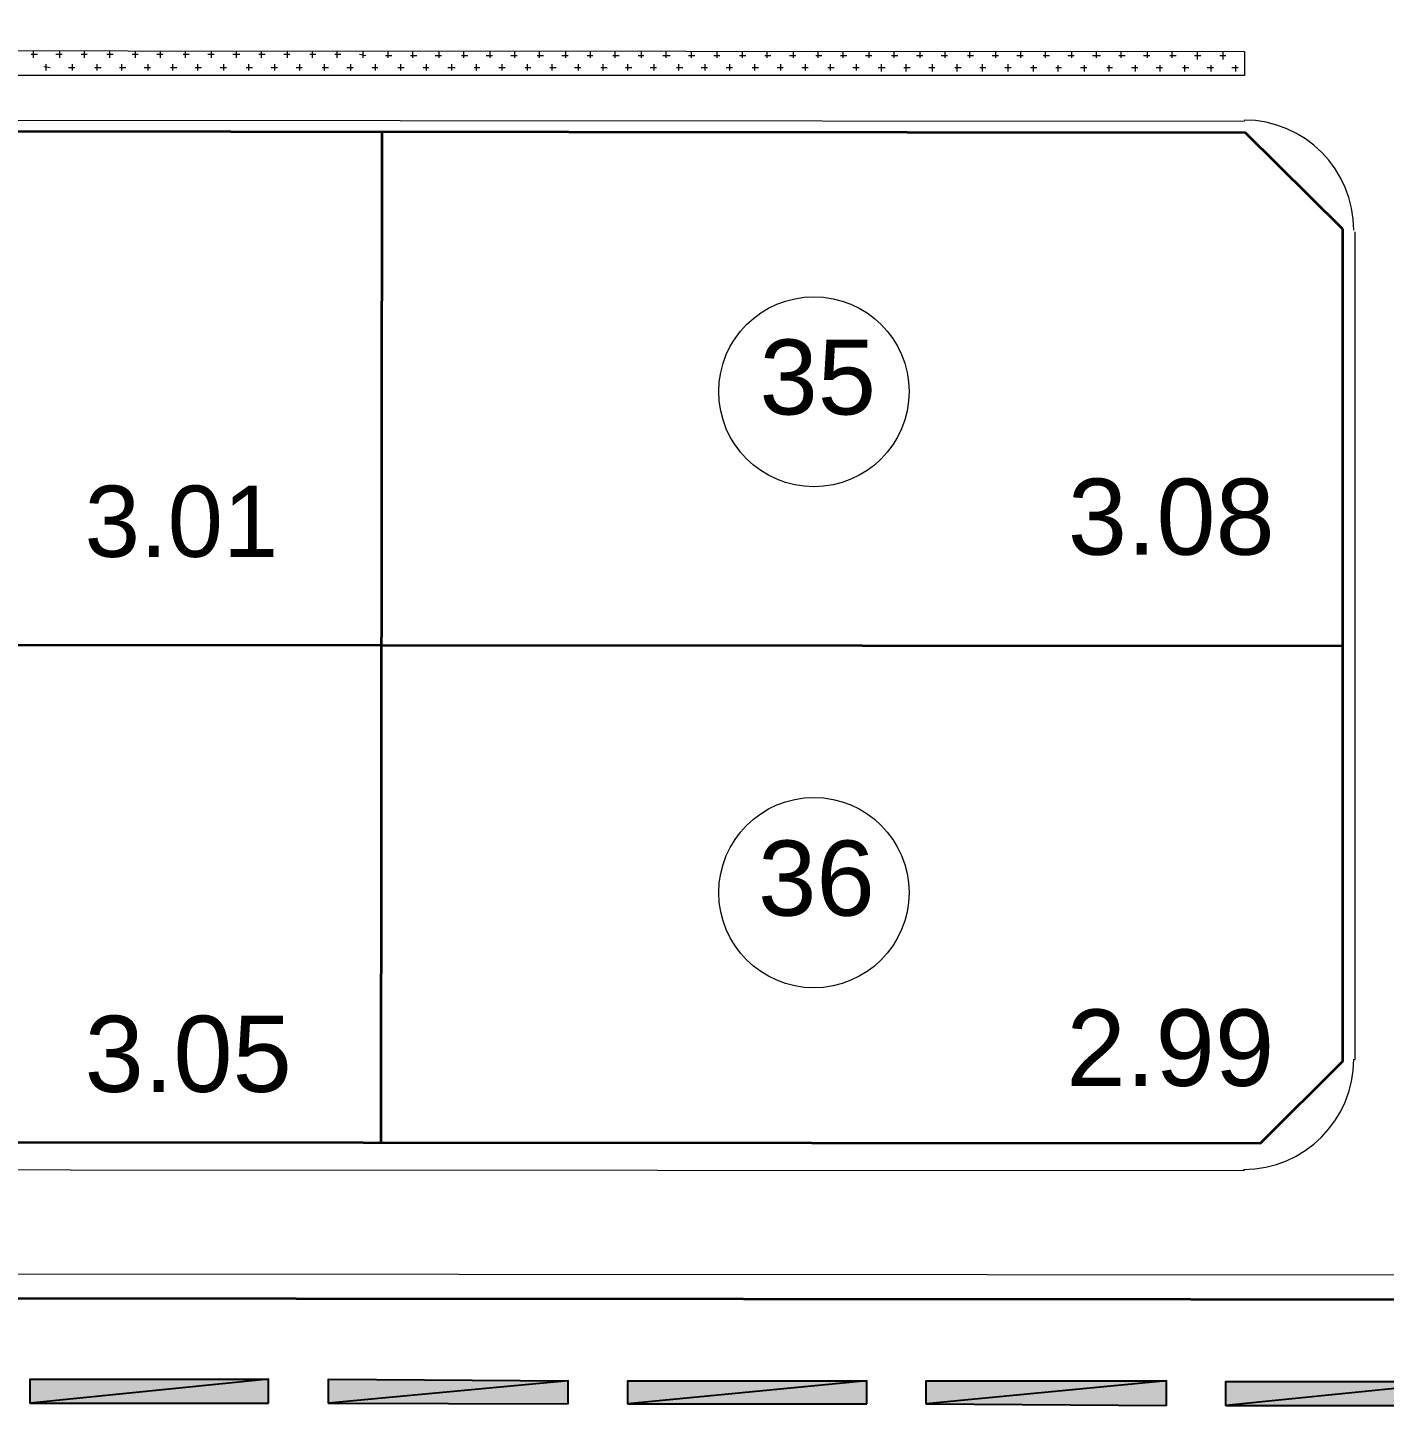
# Model space of a CAD drawing. Header units: millimetres. Extents: x -1787 to 4633, y 81 to 2259.
# Drawn here: x 2294.5 to 2634.3, y 752 to 1097.1 of the extents above; entities that cross this region are included whole.
import ezdxf

# ---------------------------------------------------------------- set-up
doc = ezdxf.new("R2010")
doc.units = ezdxf.units.MM
doc.header["$MEASUREMENT"] = 0
doc.layers.get('0').update_dxf_attribs({"linetype": 'CONTINUOUS'})
doc.styles.add('Arial$001', font='arial.ttf', dxfattribs={"height": 2.232})

msp = doc.modelspace()

# ---------------------------------------------------------------- hatches: boundary and pattern name
at = {"true_color": 0x000007}
h = msp.add_hatch(color=7, dxfattribs=at)
h.paths.add_polyline_path([(2354.86872, 752.63132), (2354.86872, 758.59049), (2295.15544, 752.63132)])
h.paths.add_polyline_path([(2354.86872, 758.59049), (2295.15544, 752.63132), (2295.15544, 758.59049)])
h = msp.add_hatch(color=7, dxfattribs=at)
h.paths.add_polyline_path([(2429.90557, 752.38809), (2429.90557, 758.22564), (2369.82744, 752.63132)])
h.paths.add_polyline_path([(2429.90557, 758.22564), (2369.82744, 752.63132), (2369.82744, 758.59049)])
h = msp.add_hatch(color=7, dxfattribs=at)
h.paths.add_polyline_path([(2504.69919, 752.38809), (2504.69919, 758.22564), (2444.86429, 752.38809)])
h.paths.add_polyline_path([(2504.69919, 758.22564), (2444.86429, 752.38809), (2444.86429, 758.22564)])
h = msp.add_hatch(color=7, dxfattribs=at)
h.paths.add_polyline_path([(2579.73604, 752.02324), (2579.73604, 758.22564), (2519.5363, 752.38809)])
h.paths.add_polyline_path([(2579.73604, 758.22564), (2519.5363, 752.38809), (2519.5363, 758.22564)])
h = msp.add_hatch(color=7, dxfattribs=at)
h.paths.add_polyline_path([(2654.40804, 752.02324), (2654.40804, 757.98241), (2594.57315, 752.02324)])
h.paths.add_polyline_path([(2654.40804, 757.98241), (2594.57315, 752.02324), (2594.57315, 757.98241)])

# ---------------------------------------------------------------- linework, layer by layer
at = {"color": 1, "linetype": 'Continuous', "lineweight": 35, "true_color": 0x000001}
for points in [[(3594.01049, 777.80576), (681.43749, 779.99484), (681.43749, 825.84394), (689.22089, 825.84394), (711.35494, 856.00462), (649.08773, 1050.95449), (629.50761, 1065.54837), (589.61768, 1065.54837), (589.61768, 1113.2217), (601.4144, 1113.2217), (620.75128, 1139.61229), (457.29986, 1651.49253), (497.18979, 1664.26217), (512.75659, 1615.61592), (522.97231, 1611.35937)], [(2383.20516, 1070.77784), (2382.96193, 818.06054), (2382.96193, 818.06054)], [(2142.28458, 942.59495), (2623.88252, 942.23011), (2623.88252, 942.23011)]]:
    msp.add_lwpolyline(points, dxfattribs=at)
at = {"color": 5, "linetype": 'Continuous', "lineweight": 20, "true_color": 0x000005}
msp.add_lwpolyline([(2599.31616, 1085.12849), (2179.25573, 1085.12849), (2179.86381, 1091.33088), (2599.31616, 1091.08765)], close=True, dxfattribs=at)
at = {"color": 3, "linetype": 'Continuous', "lineweight": 15, "true_color": 0x000003}
for points in [[(2295.39867, 1090.47957), (2296.97967, 1090.47957), (2296.97967, 1090.47957)], [(2296.00675, 1089.50665), (2296.00675, 1091.08765), (2296.00675, 1091.08765)], [(2301.60107, 1090.47957), (2303.18207, 1090.47957), (2303.18207, 1090.47957)], [(2302.57399, 1089.50665), (2302.57399, 1091.08765), (2302.57399, 1091.08765)], [(2307.92508, 1090.47957), (2309.38447, 1090.47957), (2309.38447, 1090.47957)], [(2308.77639, 1089.50665), (2308.77639, 1091.08765), (2308.77639, 1091.08765)], [(2314.37071, 1090.47957), (2315.95171, 1090.47957), (2315.95171, 1090.47957)], [(2315.1004, 1089.50665), (2315.1004, 1091.08765), (2315.1004, 1091.08765)], [(2320.69472, 1090.47957), (2322.15411, 1090.47957), (2322.15411, 1090.47957)], [(2321.54603, 1089.50665), (2321.54603, 1091.08765), (2321.54603, 1091.08765)], [(2326.89712, 1090.47957), (2328.47812, 1090.47957), (2328.47812, 1090.47957)], [(2327.74843, 1089.50665), (2327.74843, 1091.08765), (2327.74843, 1091.08765)], [(2333.46437, 1090.47957), (2334.92375, 1090.47957), (2334.92375, 1090.47957)], [(2334.07244, 1089.50665), (2334.07244, 1091.08765), (2334.07244, 1091.08765)], [(2339.66676, 1090.47957), (2341.24777, 1090.47957), (2341.24777, 1090.47957)], [(2340.51807, 1089.50665), (2340.51807, 1091.08765), (2340.51807, 1091.08765)], [(2345.86916, 1090.47957), (2347.6934, 1090.47957), (2347.6934, 1090.47957)], [(2346.84209, 1089.50665), (2346.84209, 1091.08765), (2346.84209, 1091.08765)], [(2352.43641, 1090.47957), (2354.01741, 1090.47957), (2354.01741, 1090.47957)], [(2353.04448, 1089.50665), (2353.04448, 1091.08765), (2353.04448, 1091.08765)], [(2358.6388, 1090.47957), (2360.21981, 1090.47957), (2360.21981, 1090.47957)], [(2359.61173, 1089.50665), (2359.61173, 1091.08765), (2359.61173, 1091.08765)], [(2365.20605, 1090.47957), (2366.66544, 1090.47957), (2366.66544, 1090.47957)], [(2365.81413, 1089.50665), (2365.81413, 1091.08765), (2365.81413, 1091.08765)], [(2371.40845, 1090.47957), (2372.98945, 1090.47957), (2372.98945, 1090.47957)], [(2372.01652, 1089.50665), (2372.01652, 1091.08765), (2372.01652, 1091.08765)], [(2377.61084, 1090.47957), (2379.19185, 1090.11473), (2379.19185, 1090.11473)], [(2378.58377, 1089.50665), (2378.58377, 1091.08765), (2378.58377, 1091.08765)], [(2384.78617, 1089.50665), (2384.78617, 1091.08765), (2384.78617, 1091.08765)], [(2390.98856, 1089.50665), (2390.98856, 1091.08765), (2390.98856, 1091.08765)], [(2397.55581, 1089.50665), (2397.55581, 1091.08765), (2397.55581, 1091.08765)], [(2403.75821, 1089.50665), (2403.75821, 1091.08765), (2403.75821, 1091.08765)], [(2410.32545, 1089.50665), (2410.32545, 1091.08765), (2410.32545, 1091.08765)], [(2416.52785, 1089.50665), (2416.52785, 1091.08765), (2416.52785, 1091.08765)], [(2422.73025, 1089.50665), (2422.73025, 1091.08765), (2422.73025, 1091.08765)], [(2429.29749, 1089.50665), (2429.29749, 1091.08765), (2429.29749, 1091.08765)], [(2435.49989, 1089.50665), (2435.49989, 1091.08765), (2435.49989, 1091.08765)], [(2441.70229, 1089.50665), (2441.70229, 1091.08765), (2441.70229, 1091.08765)], [(2448.26953, 1089.50665), (2448.26953, 1091.08765), (2448.26953, 1091.08765)], [(2454.47193, 1089.50665), (2454.47193, 1091.08765), (2454.47193, 1091.08765)], [(2460.79594, 1089.50665), (2460.79594, 1091.08765), (2460.79594, 1091.08765)], [(2467.24157, 1089.50665), (2467.24157, 1091.08765), (2467.24157, 1091.08765)], [(2473.56558, 1089.50665), (2473.56558, 1091.08765), (2473.56558, 1091.08765)], [(2479.76798, 1089.50665), (2479.76798, 1091.08765), (2479.76798, 1091.08765)], [(2486.33523, 1089.50665), (2486.33523, 1091.08765), (2486.33523, 1091.08765)], [(2492.53762, 1089.50665), (2492.53762, 1091.08765), (2492.53762, 1091.08765)], [(2498.74002, 1089.50665), (2498.74002, 1091.08765), (2498.74002, 1091.08765)], [(2505.30727, 1089.50665), (2505.30727, 1091.08765), (2505.30727, 1091.08765)], [(2511.50966, 1089.50665), (2511.50966, 1091.08765), (2511.50966, 1091.08765)], [(2518.07691, 1089.50665), (2518.07691, 1091.08765), (2518.07691, 1091.08765)], [(2524.27931, 1089.50665), (2524.27931, 1091.08765), (2524.27931, 1091.08765)], [(2530.48171, 1089.50665), (2530.48171, 1091.08765), (2530.48171, 1091.08765)], [(2537.04895, 1089.50665), (2537.04895, 1091.08765), (2537.04895, 1091.08765)], [(2543.25135, 1089.50665), (2543.25135, 1091.08765), (2543.25135, 1091.08765)], [(2549.45375, 1089.50665), (2549.45375, 1091.08765), (2549.45375, 1091.08765)], [(2556.02099, 1089.50665), (2556.02099, 1091.08765), (2556.02099, 1091.08765)], [(2562.22339, 1089.50665), (2562.22339, 1091.08765), (2562.22339, 1091.08765)], [(2568.42579, 1089.50665), (2568.42579, 1091.08765), (2568.42579, 1091.08765)], [(2574.99303, 1089.50665), (2574.99303, 1091.08765), (2574.99303, 1091.08765)], [(2581.19543, 1089.50665), (2581.19543, 1091.08765), (2581.19543, 1091.08765)], [(2587.51944, 1089.1418), (2587.51944, 1091.08765), (2587.51944, 1091.08765)], [(2593.96507, 1089.1418), (2593.96507, 1091.08765), (2593.96507, 1091.08765)], [(2298.56068, 1087.31757), (2300.14168, 1087.07434), (2300.14168, 1087.07434)], [(2299.16875, 1086.34464), (2299.16875, 1087.92565), (2299.16875, 1087.92565)], [(2304.76307, 1087.07434), (2306.34408, 1087.07434), (2306.34408, 1087.07434)], [(2305.736, 1086.34464), (2305.736, 1087.92565), (2305.736, 1087.92565)], [(2311.33032, 1087.07434), (2312.91132, 1087.07434), (2312.91132, 1087.07434)], [(2311.9384, 1086.34464), (2311.9384, 1087.92565), (2311.9384, 1087.92565)], [(2317.53272, 1087.07434), (2319.11372, 1087.07434), (2319.11372, 1087.07434)], [(2318.14079, 1086.34464), (2318.14079, 1087.92565), (2318.14079, 1087.92565)], [(2323.73511, 1087.07434), (2325.31612, 1087.07434), (2325.31612, 1087.07434)], [(2324.70804, 1086.34464), (2324.70804, 1087.92565), (2324.70804, 1087.92565)], [(2330.30236, 1087.07434), (2331.88336, 1087.07434), (2331.88336, 1087.07434)], [(2330.91044, 1086.34464), (2330.91044, 1087.92565), (2330.91044, 1087.92565)], [(2336.50476, 1087.07434), (2338.08576, 1087.07434), (2338.08576, 1087.07434)], [(2337.11283, 1086.34464), (2337.11283, 1087.92565), (2337.11283, 1087.92565)], [(2342.70715, 1087.07434), (2344.28816, 1087.07434), (2344.28816, 1087.07434)], [(2343.68008, 1086.34464), (2343.68008, 1087.92565), (2343.68008, 1087.92565)], [(2349.2744, 1087.07434), (2350.8554, 1087.07434), (2350.8554, 1087.07434)], [(2349.88248, 1086.34464), (2349.88248, 1087.92565), (2349.88248, 1087.92565)], [(2355.4768, 1087.07434), (2357.0578, 1087.07434), (2357.0578, 1087.07434)], [(2356.44972, 1086.34464), (2356.44972, 1087.92565), (2356.44972, 1087.92565)], [(2361.80081, 1087.07434), (2363.2602, 1087.07434), (2363.2602, 1087.07434)], [(2362.65212, 1086.34464), (2362.65212, 1087.92565), (2362.65212, 1087.92565)], [(2368.24644, 1087.07434), (2369.82744, 1087.07434), (2369.82744, 1087.07434)], [(2368.85452, 1086.34464), (2368.85452, 1087.92565), (2368.85452, 1087.92565)], [(2374.44884, 1087.07434), (2376.02984, 1087.07434), (2376.02984, 1087.07434)], [(2375.42176, 1086.34464), (2375.42176, 1087.92565), (2375.42176, 1087.92565)], [(2380.77285, 1087.07434), (2382.23224, 1087.07434), (2382.23224, 1087.07434)], [(2381.62416, 1086.34464), (2381.62416, 1087.92565), (2381.62416, 1087.92565)], [(2384.17809, 1090.11473), (2385.75909, 1090.11473), (2385.75909, 1090.11473)], [(2387.21848, 1087.07434), (2388.79948, 1087.07434), (2388.79948, 1087.07434)], [(2387.94817, 1086.34464), (2387.94817, 1087.92565), (2387.94817, 1087.92565)], [(2390.38049, 1090.11473), (2391.96149, 1090.11473), (2391.96149, 1090.11473)], [(2393.54249, 1087.07434), (2395.00188, 1087.07434), (2395.00188, 1087.07434)], [(2394.3938, 1086.34464), (2394.3938, 1087.92565), (2394.3938, 1087.92565)], [(2396.58288, 1090.11473), (2398.16389, 1090.11473), (2398.16389, 1090.11473)], [(2399.74489, 1087.07434), (2401.56912, 1087.07434), (2401.56912, 1087.07434)], [(2400.71782, 1086.34464), (2400.71782, 1087.92565), (2400.71782, 1087.92565)], [(2403.15013, 1090.11473), (2404.73113, 1090.11473), (2404.73113, 1090.11473)], [(2406.31213, 1087.07434), (2407.77152, 1087.07434), (2407.77152, 1087.07434)], [(2406.92021, 1086.34464), (2406.92021, 1087.92565), (2406.92021, 1087.92565)], [(2409.35253, 1090.11473), (2410.93353, 1090.11473), (2410.93353, 1090.11473)], [(2412.51453, 1087.07434), (2414.09554, 1087.07434), (2414.09554, 1087.07434)], [(2413.36584, 1086.34464), (2413.36584, 1087.92565), (2413.36584, 1087.92565)], [(2415.55492, 1090.11473), (2417.13593, 1090.11473), (2417.13593, 1090.11473)], [(2419.08178, 1087.07434), (2420.54116, 1087.07434), (2420.54116, 1087.07434)], [(2419.68986, 1086.34464), (2419.68986, 1087.92565), (2419.68986, 1087.92565)], [(2422.12217, 1090.11473), (2423.70317, 1090.11473), (2423.70317, 1090.11473)], [(2425.28417, 1087.07434), (2426.86518, 1087.07434), (2426.86518, 1087.07434)], [(2425.89225, 1086.34464), (2425.89225, 1087.92565), (2425.89225, 1087.92565)], [(2428.32457, 1090.11473), (2429.90557, 1090.11473), (2429.90557, 1090.11473)], [(2431.48657, 1087.07434), (2433.06758, 1087.07434), (2433.06758, 1087.07434)], [(2432.4595, 1086.34464), (2432.4595, 1087.92565), (2432.4595, 1087.92565)], [(2434.64858, 1090.11473), (2436.10797, 1090.11473), (2436.10797, 1090.11473)], [(2438.05382, 1087.07434), (2439.63482, 1087.07434), (2439.63482, 1087.07434)], [(2438.6619, 1086.34464), (2438.6619, 1087.92565), (2438.6619, 1087.92565)], [(2441.09421, 1090.11473), (2442.67521, 1090.11473), (2442.67521, 1090.11473)], [(2444.25622, 1087.07434), (2445.83722, 1087.07434), (2445.83722, 1087.07434)], [(2444.86429, 1086.34464), (2444.86429, 1087.92565), (2444.86429, 1087.92565)], [(2447.41822, 1090.11473), (2448.87761, 1090.11473), (2448.87761, 1090.11473)], [(2450.45861, 1087.07434), (2452.03962, 1087.07434), (2452.03962, 1087.07434)], [(2451.43154, 1086.34464), (2451.43154, 1087.92565), (2451.43154, 1087.92565)], [(2453.62062, 1090.11473), (2455.44485, 1090.11473), (2455.44485, 1090.11473)], [(2457.02586, 1087.07434), (2458.60686, 1087.07434), (2458.60686, 1087.07434)], [(2457.63394, 1086.34464), (2457.63394, 1087.92565), (2457.63394, 1087.92565)], [(2460.06625, 1090.11473), (2461.64725, 1090.11473), (2461.64725, 1090.11473)], [(2463.22826, 1087.07434), (2464.80926, 1087.07434), (2464.80926, 1087.07434)], [(2464.20118, 1086.34464), (2464.20118, 1087.92565), (2464.20118, 1087.92565)], [(2466.39026, 1090.11473), (2467.84965, 1090.11473), (2467.84965, 1090.11473)], [(2469.43065, 1087.07434), (2471.01166, 1087.07434), (2471.01166, 1087.07434)], [(2470.40358, 1086.34464), (2470.40358, 1087.92565), (2470.40358, 1087.92565)], [(2472.83589, 1090.11473), (2474.41689, 1090.11473), (2474.41689, 1090.11473)], [(2475.9979, 1087.07434), (2477.5789, 1087.07434), (2477.5789, 1087.07434)], [(2476.60598, 1086.34464), (2476.60598, 1087.92565), (2476.60598, 1087.92565)], [(2479.1599, 1090.11473), (2480.61929, 1090.11473), (2480.61929, 1090.11473)], [(2482.2003, 1087.07434), (2483.7813, 1087.07434), (2483.7813, 1087.07434)], [(2483.17322, 1086.34464), (2483.17322, 1087.92565), (2483.17322, 1087.92565)], [(2485.3623, 1090.11473), (2486.94331, 1090.11473), (2486.94331, 1090.11473)], [(2488.40269, 1087.07434), (2489.9837, 1087.07434), (2489.9837, 1087.07434)], [(2489.37562, 1086.34464), (2489.37562, 1087.92565), (2489.37562, 1087.92565)], [(2491.92955, 1090.11473), (2493.38893, 1090.11473), (2493.38893, 1090.11473)], [(2494.96994, 1087.07434), (2496.55094, 1087.07434), (2496.55094, 1087.07434)], [(2495.57802, 1086.34464), (2495.57802, 1087.92565), (2495.57802, 1087.92565)], [(2498.13194, 1090.11473), (2499.71295, 1090.11473), (2499.71295, 1090.11473)], [(2501.17234, 1087.07434), (2502.75334, 1087.07434), (2502.75334, 1087.07434)], [(2502.14526, 1086.34464), (2502.14526, 1087.92565), (2502.14526, 1087.92565)], [(2504.33434, 1090.11473), (2505.91535, 1090.11473), (2505.91535, 1090.11473)], [(2507.49635, 1087.07434), (2509.32058, 1087.07434), (2509.32058, 1087.07434)], [(2508.34766, 1086.10141), (2508.34766, 1087.92565), (2508.34766, 1087.92565)], [(2510.90159, 1090.11473), (2512.48259, 1090.11473), (2512.48259, 1090.11473)], [(2513.94198, 1087.07434), (2515.52298, 1087.07434), (2515.52298, 1087.07434)], [(2514.55006, 1086.10141), (2514.55006, 1087.92565), (2514.55006, 1087.92565)], [(2517.10398, 1090.11473), (2518.68499, 1090.11473), (2518.68499, 1090.11473)], [(2520.26599, 1087.07434), (2521.72538, 1087.07434), (2521.72538, 1087.07434)], [(2521.1173, 1086.10141), (2521.1173, 1087.92565), (2521.1173, 1087.92565)], [(2523.30638, 1090.11473), (2524.88739, 1090.11473), (2524.88739, 1090.11473)], [(2526.71162, 1087.07434), (2528.29262, 1087.07434), (2528.29262, 1087.07434)], [(2527.3197, 1086.10141), (2527.3197, 1087.92565), (2527.3197, 1087.92565)], [(2529.87363, 1090.11473), (2531.45463, 1090.11473), (2531.45463, 1090.11473)], [(2533.03563, 1087.07434), (2534.49502, 1087.07434), (2534.49502, 1087.07434)], [(2533.64371, 1086.10141), (2533.64371, 1087.92565), (2533.64371, 1087.92565)], [(2536.07602, 1090.11473), (2537.65703, 1090.11473), (2537.65703, 1090.11473)], [(2539.23803, 1087.07434), (2540.81903, 1087.07434), (2540.81903, 1087.07434)], [(2540.08934, 1086.10141), (2540.08934, 1087.92565), (2540.08934, 1087.92565)], [(2542.27842, 1090.11473), (2543.85943, 1090.11473), (2543.85943, 1090.11473)], [(2545.68366, 1087.07434), (2547.26466, 1087.07434), (2547.26466, 1087.07434)], [(2546.41335, 1086.10141), (2546.41335, 1087.68242), (2546.41335, 1087.68242)], [(2548.84567, 1090.11473), (2550.42667, 1090.11473), (2550.42667, 1090.11473)], [(2552.00767, 1087.07434), (2553.46706, 1087.07434), (2553.46706, 1087.07434)], [(2552.61575, 1086.10141), (2552.61575, 1087.68242), (2552.61575, 1087.68242)], [(2555.04806, 1090.11473), (2556.62907, 1090.11473), (2556.62907, 1090.11473)], [(2558.21007, 1087.07434), (2559.79107, 1087.07434), (2559.79107, 1087.07434)], [(2559.183, 1086.10141), (2559.183, 1087.68242), (2559.183, 1087.68242)], [(2561.25046, 1090.11473), (2563.19631, 1090.11473), (2563.19631, 1090.11473)], [(2564.77732, 1087.07434), (2566.2367, 1087.07434), (2566.2367, 1087.07434)], [(2565.38539, 1086.10141), (2565.38539, 1087.68242), (2565.38539, 1087.68242)], [(2567.81771, 1090.11473), (2569.39871, 1090.11473), (2569.39871, 1090.11473)], [(2570.97971, 1087.07434), (2572.56072, 1087.07434), (2572.56072, 1087.07434)], [(2571.95264, 1086.10141), (2571.95264, 1087.68242), (2571.95264, 1087.68242)], [(2574.0201, 1090.11473), (2575.60111, 1090.11473), (2575.60111, 1090.11473)], [(2577.18211, 1087.07434), (2578.76311, 1087.07434), (2578.76311, 1087.07434)], [(2578.15504, 1086.10141), (2578.15504, 1087.68242), (2578.15504, 1087.68242)], [(2580.58735, 1090.11473), (2582.16835, 1090.11473), (2582.16835, 1090.11473)], [(2583.74936, 1087.07434), (2585.33036, 1087.07434), (2585.33036, 1087.07434)], [(2584.35743, 1086.10141), (2584.35743, 1087.68242), (2584.35743, 1087.68242)], [(2586.78975, 1090.11473), (2588.37075, 1090.11473), (2588.37075, 1090.11473)], [(2589.95175, 1087.07434), (2591.53276, 1087.07434), (2591.53276, 1087.07434)], [(2590.92468, 1086.10141), (2590.92468, 1087.68242), (2590.92468, 1087.68242)], [(2593.11376, 1090.11473), (2594.57315, 1090.11473), (2594.57315, 1090.11473)], [(2596.15415, 1087.07434), (2597.73515, 1087.07434), (2597.73515, 1087.07434)], [(2597.12708, 1086.10141), (2597.12708, 1087.68242), (2597.12708, 1087.68242)]]:
    msp.add_lwpolyline(points, dxfattribs=at)
at = {"color": 5, "linetype": 'Continuous', "lineweight": 20, "true_color": 0x000005}
for points in [[(2599.31616, 1073.575), (2176.21534, 1073.93985), (2176.21534, 1073.93985)], [(2627.04452, 838.61358), (2627.04452, 1045.96825), (2627.04452, 1045.96825)], [(2158.09461, 811.12845), (2599.31616, 810.88521), (2599.31616, 810.88521)], [(681.43749, 785.95401), (3594.01049, 784.12977), (3594.01049, 784.12977)]]:
    msp.add_lwpolyline(points, dxfattribs=at)
at = {"color": 1, "linetype": 'Continuous', "lineweight": 35, "true_color": 0x000001}
msp.add_lwpolyline([(2623.88252, 1046.57633), (2599.55939, 1070.77784), (2175.85049, 1071.14269), (2151.64898, 1048.76541), (2133.1634, 838.61358), (2153.71645, 818.06054), (2603.32947, 817.69569), (2623.88252, 838.24873)], close=True, dxfattribs=at)
at = {"color": 7, "linetype": 'Continuous', "lineweight": -2, "true_color": 0x000007}
for points in [[(2354.86872, 752.63132), (2354.86872, 758.59049), (2295.15544, 752.63132)], [(2354.86872, 758.59049), (2295.15544, 752.63132), (2295.15544, 758.59049)], [(2429.90557, 758.22564), (2369.82744, 752.63132), (2369.82744, 758.59049)], [(2429.90557, 752.38809), (2429.90557, 758.22564), (2369.82744, 752.63132)], [(2504.69919, 752.38809), (2504.69919, 758.22564), (2444.86429, 752.38809)], [(2504.69919, 758.22564), (2444.86429, 752.38809), (2444.86429, 758.22564)], [(2579.73604, 752.02324), (2579.73604, 758.22564), (2519.5363, 752.38809)], [(2579.73604, 758.22564), (2519.5363, 752.38809), (2519.5363, 758.22564)], [(2654.40804, 752.02324), (2654.40804, 757.98241), (2594.57315, 752.02324)], [(2654.40804, 757.98241), (2594.57315, 752.02324), (2594.57315, 757.98241)]]:
    msp.add_lwpolyline(points, close=True, dxfattribs=at)
at = {"color": 5, "linetype": 'Continuous', "lineweight": 20, "true_color": 0x000005}
for points in [[(2626.67968, 1046.3331), (2626.67968, 1061.53505), (2614.3965, 1073.93985), (2599.19454, 1073.93985)], [(2599.07293, 811.12845), (2614.27488, 811.12845), (2626.67968, 823.53324), (2626.67968, 838.7352)]]:
    msp.add_open_spline(points, degree=3, dxfattribs=at)
at = {"color": 7, "linetype": 'Continuous', "lineweight": 15, "true_color": 0x000007}
for points in [[(2491.44308, 1029.67175), (2478.30859, 1029.67175), (2467.60642, 1019.09119), (2467.60642, 1005.9567), (2467.60642, 1005.9567), (2467.60642, 992.7006), (2478.30859, 982.12004), (2491.44308, 982.12004), (2491.44308, 982.12004), (2504.57757, 982.12004), (2515.27975, 992.7006), (2515.27975, 1005.9567), (2515.27975, 1005.9567), (2515.27975, 1019.09119), (2504.57757, 1029.67175), (2491.44308, 1029.67175)], [(2491.44308, 904.28603), (2478.30859, 904.28603), (2467.60642, 893.58385), (2467.60642, 880.44936), (2467.60642, 880.44936), (2467.60642, 867.31487), (2478.30859, 856.6127), (2491.44308, 856.6127), (2491.44308, 856.6127), (2504.57757, 856.6127), (2515.27975, 867.31487), (2515.27975, 880.44936), (2515.27975, 880.44936), (2515.27975, 893.58385), (2504.57757, 904.28603), (2491.44308, 904.28603)]]:
    msp.add_open_spline(points, degree=3, knots=[0, 0, 0, 0, 0.0625, 0.0625, 0.0625, 0.062501, 0.125, 0.125, 0.125, 0.125001, 0.1875, 0.1875, 0.1875, 0.187501, 1, 1, 1, 1], dxfattribs=at)

# ---------------------------------------------------------------- texts
at = {"color": 7, "true_color": 0x000007, "style": 'Arial$001'}
for s, height, p in [('35', 18.772801, (2477.82213, 1000.20067)), ('3.08', 19.049981, (2555.04806, 965.0826)), ('3.01', 17.848515, (2308.77639, 964.53778)), ('36', 18.810736, (2477.45729, 874.68528)), ('3.05', 19.08895, (2308.77639, 830.54209)), ('2.99', 19.151675, (2554.68322, 832.04629))]:
    msp.add_text(s, height=height, dxfattribs=at).set_placement(p)

doc.saveas('drawing.dxf')
